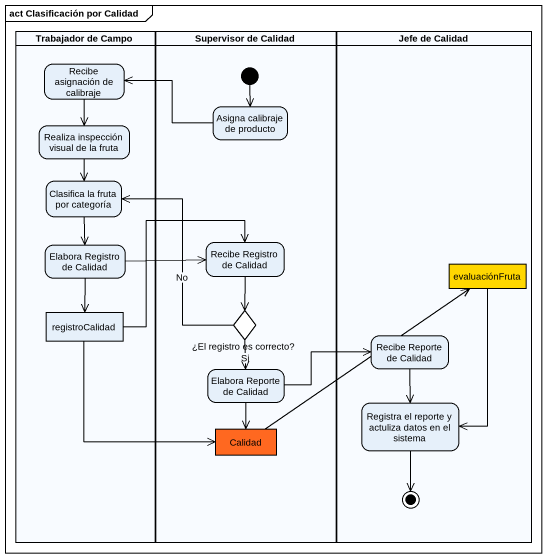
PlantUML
@startuml
mainframe act Clasificación por Calidad
hide empty description
state "Trabajador de Campo" as Trabajador_de_Campo <<partition>> {
  state "Recibe asignación de calibraje" as Recibe_asignación_de
  state "Realiza inspección visual de la fruta" as Realiza_inspección_visual
  state "Clasifica la fruta por categoría" as Clasifica_la_fruta_por
  state "Elabora Registro de Calidad" as Elabora_Registro_de_Calidad
  state registroCalidad <<object>>
}
state "Supervisor de Calidad" as Supervisor_de_Calidad <<partition>> {
  state "Asigna calibraje de producto" as Asigna_calibraje_de_producto
  state "Recibe Registro de Calidad" as Recibe_Registro_de_Calidad
  state "¿El registro es correcto?" as El_registro_es_correcto <<choice>>
  state "Elabora Reporte de Calidad" as Elabora_Reporte_de_Calidad
  state Calidad <<object>> #FF6820
  [*] --> Asigna_calibraje_de_producto
}
state "Jefe de Calidad" as Jefe_de_Calidad <<partition>> {
  state evaluaciónFruta <<object>> #FFD700
  state "Recibe Reporte de Calidad" as Recibe_Reporte_de_Calidad
  state "Registra el reporte y actuliza datos en el sistema" as Registra_el_reporte_y
  Registra_el_reporte_y --> [*]
}
Recibe_asignación_de --> Realiza_inspección_visual
Asigna_calibraje_de_producto -left-> Recibe_asignación_de
Realiza_inspección_visual --> Clasifica_la_fruta_por
Clasifica_la_fruta_por --> Elabora_Registro_de_Calidad
Elabora_Registro_de_Calidad -right-> Recibe_Registro_de_Calidad
Elabora_Registro_de_Calidad --> registroCalidad
Recibe_Registro_de_Calidad --> El_registro_es_correcto
evaluaciónFruta --> Registra_el_reporte_y
registroCalidad -right-> Recibe_Registro_de_Calidad
registroCalidad --> Calidad
El_registro_es_correcto -up-> Clasifica_la_fruta_por : No
El_registro_es_correcto --> Elabora_Reporte_de_Calidad : Si
Recibe_Reporte_de_Calidad --> Registra_el_reporte_y
Elabora_Reporte_de_Calidad -right-> Recibe_Reporte_de_Calidad
Elabora_Reporte_de_Calidad --> Calidad
Calidad -up-> evaluaciónFruta
@enduml
